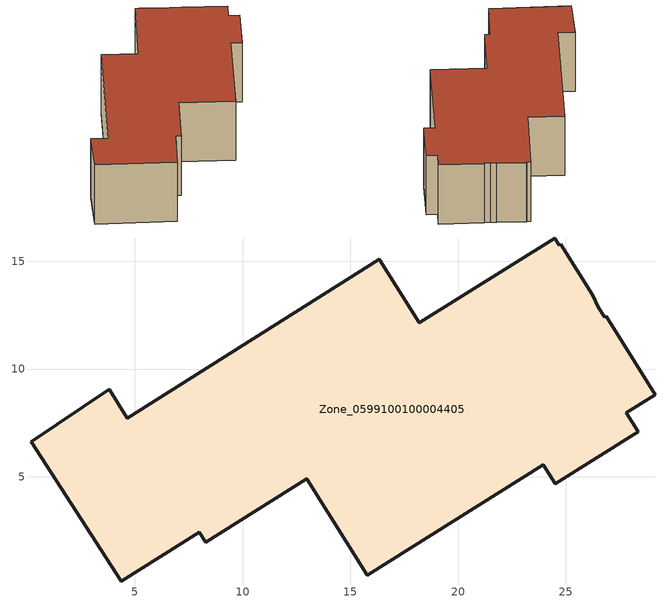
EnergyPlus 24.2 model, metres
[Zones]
Zone_0599100100004405
 floor ground (C_G): 4.65,7.72 16.33,15.09 18.18,12.16 24.49,16.08 24.7,15.76 24.75,15.78 26.24,13.43 26.5,12.87 26.79,12.4 26.86,12.45 29.16,8.82 27.8,7.98 28.36,7.09 24.5,4.67 23.95,5.56 15.79,0.42 12.96,4.91 8.28,1.97 8,2.42 4.36,0.16 0.18,6.62 3.8,9.07 z0
 wall outside (C_F): 8.28,1.97 12.96,4.91 15.79,0.42 23.95,5.56 24.5,4.67 28.36,7.09 27.8,7.98 29.16,8.82 26.86,12.45 26.79,12.4 26.5,12.87 26.24,13.43 24.75,15.78 24.7,15.76 24.49,16.08 18.18,12.16 16.33,15.09 4.65,7.72 3.8,9.07 0.18,6.62 4.36,0.16 8,2.42 8.28,1.97 z0:6.62
 roof outside (C_R): 4.36,0.16 8,2.42 8.28,1.97 12.96,4.91 15.79,0.42 23.95,5.56 24.5,4.67 28.36,7.09 27.8,7.98 29.16,8.82 26.86,12.45 26.79,12.4 26.5,12.87 26.24,13.43 24.75,15.78 24.7,15.76 24.49,16.08 18.18,12.16 16.33,15.09 4.65,7.72 3.8,9.07 0.18,6.62 z6.62
[BUILDING]
Pand.0599100100004405: North Axis=0; Terrain=City; Loads Convergence Tolerance Value=0.04; Temperature Convergence Tolerance Value=0.4; Solar Distribution=FullExterior; Maximum Number of Warmup Days=25; Minimum Number of Warmup Days=1
[Site:Location]
Rotterdam.The.Hague.AP_ZH_NLD Design_Conditions: Latitude=51.96; Longitude=4.45; Time Zone=1; Elevation=-4.5
[SITE:GROUNDTEMPERATURE:BUILDINGSURFACE]
18, 18, 18, 18, 18, 18, 18, 18, 18, 18, 18, 18
[MATERIAL] Thermal Absorptance=0.9; Solar Absorptance=0.7; Visible Absorptance=0.7
Name | Roughness | Thickness | Conductivity | Density | Specific Heat
G.D.2006-2014 | MediumSmooth | 0.15 | 0.06 | 540 | 1210
F.D.2006-2014 | Rough | 0.3 | 0.12 | 1920 | 840
R.D.2006-2014 | MediumRough | 0.2 | 0.08 | 1500 | 1000
[CONSTRUCTION]
C_G: G.D.2006-2014
C_F: F.D.2006-2014
C_R: R.D.2006-2014
[ZONE]
Zone_0599100100004405: Type=1; Multiplier=1; Ceiling Height=Autocalculate; Volume=Autocalculate; Floor Area=autocalculate; Part of Total Floor Area=Yes
[ZONEINFILTRATION:DESIGNFLOWRATE]
Infil_Zone_0599100100004405: Zone or ZoneList or Space or SpaceList=Zone_0599100100004405; Schedule=AlwaysOn; Design Flow Rate Calculation Method=Flow/Area; Flow Rate per Floor Area=0.0021; Constant Term Coefficient=1; Temperature Term Coefficient=0; Velocity Term Coefficient=0; Velocity Squared Term Coefficient=0
[HVACTEMPLATE:ZONE:IDEALLOADSAIRSYSTEM]
Zone_0599100100004405: Maximum Heating Supply Air Temperature=50; Minimum Cooling Supply Air Temperature=13; Maximum Heating Supply Air Humidity Ratio=0.0156; Minimum Cooling Supply Air Humidity Ratio=0.0077; Heating Limit=NoLimit; Cooling Limit=NoLimit; Dehumidification Control Type=ConstantSensibleHeatRatio; Cooling Sensible Heat Ratio=0.7; Dehumidification Setpoint=60; Humidification Control Type=None; Humidification Setpoint=30; Outdoor Air Method=None; Outdoor Air Flow Rate per Person=0.00944; Outdoor Air Flow Rate per Zone Floor Area=0; Outdoor Air Flow Rate per Zone=0; Demand Controlled Ventilation Type=None; Outdoor Air Economizer Type=NoEconomizer; Heat Recovery Type=None; Sensible Heat Recovery Effectiveness=0.7; Latent Heat Recovery Effectiveness=0.65
[ZONECONTROL:THERMOSTAT]
ThermostatControl_Zone_0599100100004405: Zone or ZoneList=Zone_0599100100004405; Control Type Schedule=DualSetpointControlType; Control 1=Thermostat_Zone_0599100100004405; Temperature Difference Between Cutout And Setpoint=0
[THERMOSTATSETPOINT:DUALSETPOINT]
Thermostat_Zone_0599100100004405: Heating Setpoint Temperature Schedule=HeatingSetpoint_Zone_0599100100004405; Cooling Setpoint Temperature Schedule=CoolingSetpoint_Zone_0599100100004405
[SCHEDULE:COMPACT]
HeatingSetpoint_Zone_0599100100004405: Through: 12/31, For: AllDays, Until: 24:00, 21
CoolingSetpoint_Zone_0599100100004405: Through: 12/31, For: AllDays, Until: 24:00, 24
DualSetpointControlType: Through: 12/31, For: AllDays, Until: 24:00, 4
AlwaysOn: Through: 12/31, For: AllDays, Until: 24:00, 1
